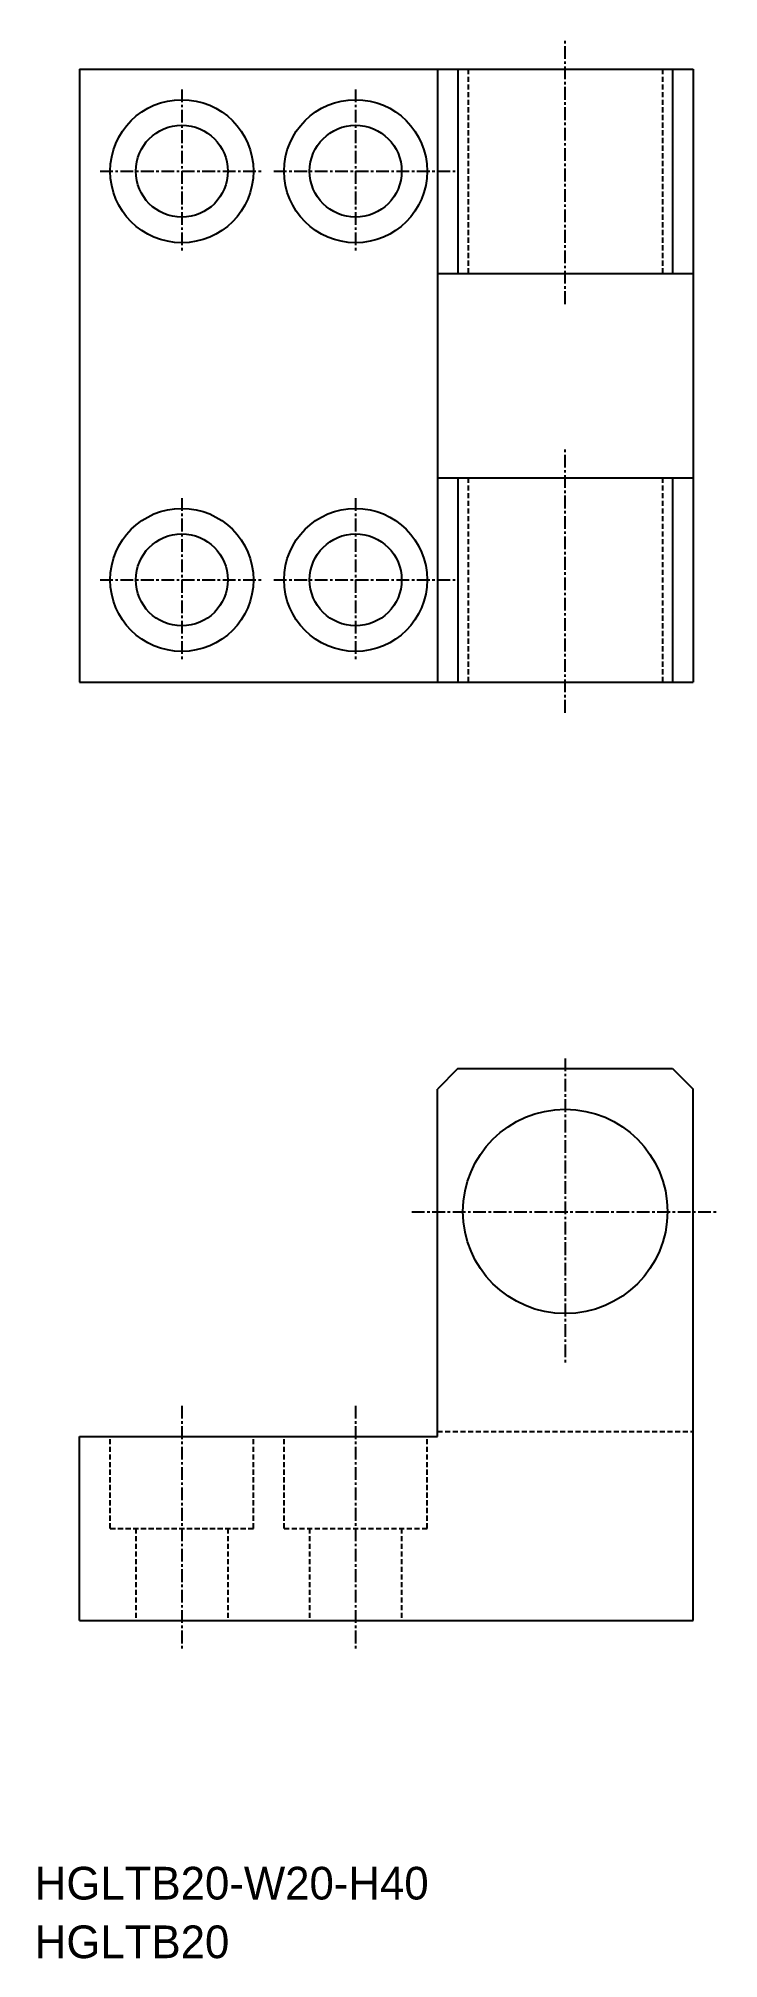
# Model space of a CAD drawing. Extents: x -99 to -33, y 383 to 571.
import ezdxf

# ---------------------------------------------------------------- set-up
doc = ezdxf.new("R2010")
doc.units = 0
doc.linetypes.add('CENTER', pattern=[2, 1.25, -0.25, 0.25, -0.25])
doc.linetypes.add('DASHED', pattern=[0.75, 0.5, -0.25])
doc.layers.get('0').update_dxf_attribs({"linetype": 'CONTINUOUS'})
doc.layers.add('CENTER', color=1, linetype='CENTER')

msp = doc.modelspace()

# ---------------------------------------------------------------- linework, layer by layer
at = {"color": 7, "linetype": 'CONTINUOUS'}
for p, q in [((-95.25, 567.66), (-35.25, 567.66)), ((-95.25, 567.66), (-95.25, 507.66)), ((-60.25, 567.66), (-60.25, 507.66)), ((-58.25, 567.66), (-58.25, 547.66)), ((-37.25, 567.66), (-37.25, 547.66)), ((-35.25, 567.66), (-35.25, 507.66)), ((-60.25, 547.66), (-35.25, 547.66)), ((-60.25, 527.66), (-35.25, 527.66)), ((-58.25, 527.66), (-58.25, 507.66)), ((-37.25, 527.66), (-37.25, 507.66)), ((-95.25, 507.66), (-35.25, 507.66)), ((-58.25, 469.83), (-60.25, 467.83)), ((-58.25, 469.83), (-37.25, 469.83)), ((-37.25, 469.83), (-35.25, 467.83)), ((-60.25, 433.83), (-60.25, 467.83)), ((-35.25, 415.83), (-35.25, 467.83)), ((-95.25, 415.83), (-95.25, 433.83)), ((-95.25, 433.83), (-60.25, 433.83)), ((-95.25, 415.83), (-35.25, 415.83))]:
    msp.add_line(p, q, dxfattribs=at)
at = {"color": 3, "linetype": 'DASHED'}
for p, q in [((-57.25, 567.66), (-57.25, 547.66)), ((-38.25, 567.66), (-38.25, 547.66)), ((-57.25, 527.66), (-57.25, 507.66)), ((-38.25, 527.66), (-38.25, 507.66)), ((-60.25, 434.33), (-35.25, 434.33)), ((-92.25, 424.83), (-92.25, 433.83)), ((-78.25, 424.83), (-78.25, 433.83)), ((-75.25, 424.83), (-75.25, 433.83)), ((-61.25, 424.83), (-61.25, 433.83)), ((-92.25, 424.83), (-78.25, 424.83)), ((-89.75, 424.83), (-89.75, 415.83)), ((-80.75, 424.83), (-80.75, 415.83)), ((-75.25, 424.83), (-61.25, 424.83)), ((-72.75, 424.83), (-72.75, 415.83)), ((-63.75, 424.83), (-63.75, 415.83))]:
    msp.add_line(p, q, dxfattribs=at)
at = {"color": 7, "linetype": 'CONTINUOUS'}
for centre, radius in [((-85.25, 557.66), 7), ((-68.25, 557.66), 7), ((-85.25, 557.66), 4.5), ((-68.25, 557.66), 4.5), ((-85.25, 517.66), 7), ((-68.25, 517.66), 7), ((-85.25, 517.66), 4.5), ((-68.25, 517.66), 4.5), ((-47.75, 455.85), 10)]:
    msp.add_circle(centre, radius, dxfattribs=at)
at = {"layer": 'CENTER', "color": 1, "linetype": 'CENTER'}
for p, q in [((-47.75, 544.66), (-47.75, 570.66)), ((-85.25, 565.66), (-85.25, 549.66)), ((-68.25, 565.66), (-68.25, 549.66)), ((-93.25, 557.66), (-77.25, 557.66)), ((-76.25, 557.66), (-58.25, 557.66)), ((-47.75, 504.66), (-47.75, 530.66)), ((-85.25, 525.66), (-85.25, 509.66)), ((-68.25, 525.66), (-68.25, 509.66)), ((-93.25, 517.66), (-77.25, 517.66)), ((-76.25, 517.66), (-58.25, 517.66)), ((-47.75, 470.83), (-47.75, 440.83)), ((-62.75, 455.83), (-32.75, 455.83)), ((-85.25, 436.83), (-85.25, 412.83)), ((-68.25, 436.83), (-68.25, 412.83))]:
    msp.add_line(p, q, dxfattribs=at)

# ---------------------------------------------------------------- texts
at = {"color": 7, "linetype": 'CONTINUOUS'}
for s, p in [('HGLTB20-W20-H40', (-99.63, 388.51)), ('HGLTB20', (-99.63, 382.77))]:
    msp.add_text(s, height=3.2, dxfattribs=at).set_placement(p)

doc.saveas('drawing.dxf')
